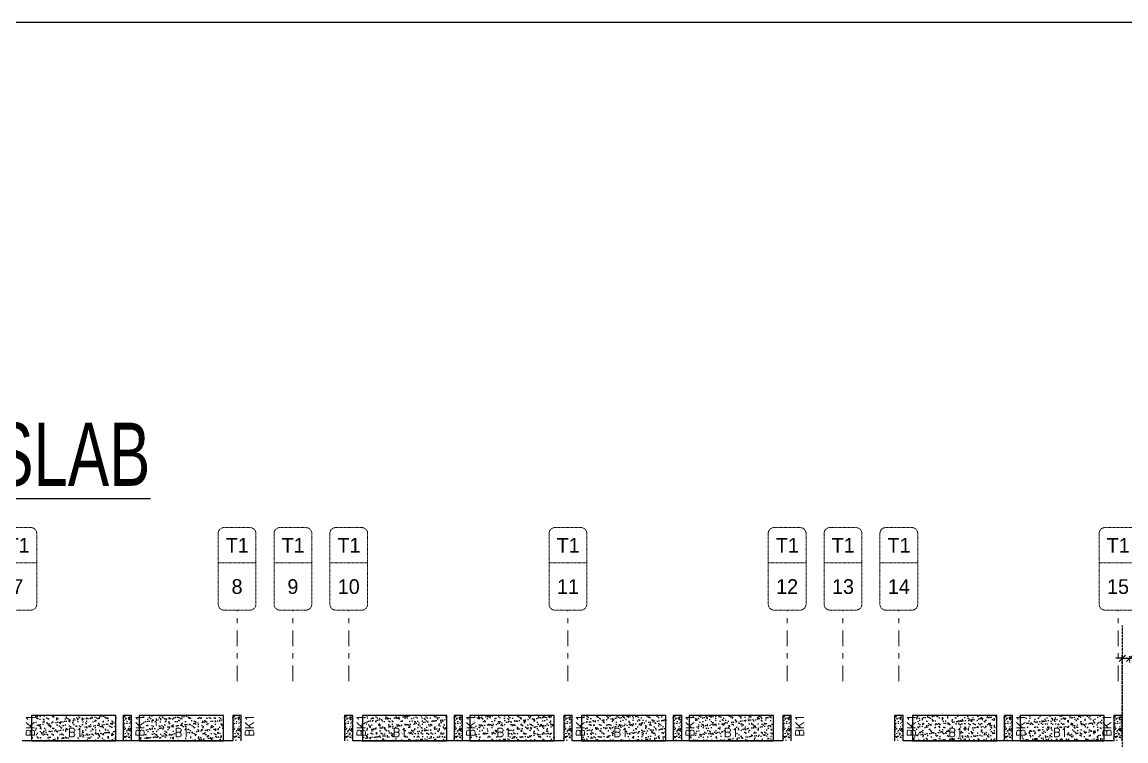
# Model space of a CAD drawing. Header units: millimetres. Extents: x 1078357 to 2594950, y -4969473 to -4636555.
# Drawn here: x 1487949 to 1514137, y -4654058 to -4636994 of the extents above; entities that cross this region are included whole.
import ezdxf
from ezdxf.enums import TextEntityAlignment as Align

# ---------------------------------------------------------------- set-up
doc = ezdxf.new("R2010")
doc.units = ezdxf.units.MM
doc.header["$PDMODE"] = 35
for name, pattern in [('CENTER', [2, 1.25, -0.25, 0.25, -0.25]), ('CONTINOUS', [0]), ('DGN STYLE 7', [8.34, 3.75, -1.67, 1.25, -1.67]), ('DOT', [0.25, 0, -0.25]), ('HIDDEN', [0.375, 0.25, -0.125]), ('New Retail block$0$CONTINOUS', [0])]:
    doc.linetypes.add(name, pattern=pattern)
doc.layers.get('0').update_dxf_attribs({"lineweight": 0})
doc.layers.get('Defpoints').update_dxf_attribs({"lineweight": 0})
for name, color, linetype, lineweight in [('A-_ANOTDIMA_D-', 6, 'Continuous', 13), ('A-_ANOTGRID_E-', 8, 'DGN STYLE 7', 13), ('Boundary', 40, 'Continuous', 30), ('GRID LINE', 8, 'Continuous', 0), ('HATCH', 8, 'Continuous', 30), ('S-NON STR RCC WALL', 8, 'Continuous', 0)]:
    doc.layers.add(name, color=color, linetype=linetype, lineweight=lineweight)
for name, color, linetype in [('B-200x650', 241, 'HIDDEN'), ('EXPANSION JOINT', 10, 'HIDDEN'), ('EXPANTION JOINT', 240, 'Continuous'), ('S TEXT', 7, 'Continuous'), ('S-PROJECTION', 54, 'New Retail block$0$CONTINOUS')]:
    doc.layers.add(name, color=color, linetype=linetype)
doc.styles.add('Roman', font='romans')
doc.styles.add('ROMANS', font='romans.shx', dxfattribs={"width": 0.85})
doc.styles.add('SANSSERIF', font='sas_____.pfb')
doc.styles.get("Standard").update_dxf_attribs({"font": 'Adani Regular.ttf', "height": 500})
doc.dimstyles.new('HARESH', dxfattribs={"dimtxt": 150, "dimasz": 75, "dimexe": 0, "dimexo": 0, "dimgap": 25, "dimtad": 1, "dimdec": 0, "dimdsep": 46, "dimtxsty": 'Roman', "dimblk": 'OBLIQUE', "dimcen": 225, "dimdle": 25, "dimclrd": 2, "dimclre": 2, "dimclrt": 7, "dimadec": 8, "dimazin": 1, "dimtfac": 1, "dimtdec": 0, "dimtmove": 0, "dimatfit": 0, "dimfxl": 1, "dimlwd": -1, "dimlwe": -1, "dimarcsym": 0})

# ---------------------------------------------------------------- blocks, each defined once
blk = doc.blocks.new('_Oblique')
at = {"color": 0, "linetype": 'ByBlock', "lineweight": -2}
blk.add_line((-0.5, -0.5), (0.5, 0.5), dxfattribs=at)
blk = doc.blocks.new('*D1141')
at = {"layer": 'Defpoints', "color": 0, "linetype": 'CONTINOUS', "ltscale": 0.5, "transparency": 16777216}
for p in [(1514225, -4652044, 3), (1514225, -4652095), (1514050, -4654058, 0)]:
    blk.add_point(p, dxfattribs=at)
at = {"layer": 'EXPANTION JOINT', "color": 2, "linetype": 'DOT', "ltscale": 0.5, "transparency": 16777216}
for p, q in [((1514050, -4654058), (1514050, -4651995)), ((1514225, -4652044), (1514225, -4652195))]:
    blk.add_line(p, q, dxfattribs=at)
at = {"layer": 'EXPANTION JOINT', "color": 2, "linetype": 'CONTINOUS', "ltscale": 0.5, "transparency": 16777216}
for p, q in [((1514050, -4652095), (1513900, -4652095)), ((1514050, -4652095), (1514225, -4652095)), ((1514225, -4652095), (1517589, -4652095))]:
    blk.add_line(p, q, dxfattribs=at)
at = {"layer": 'EXPANTION JOINT', "color": 2, "linetype": 'CONTINOUS', "ltscale": 0.5, "transparency": 16777216, "xscale": 150, "yscale": 150, "zscale": 150}
blk.add_blockref('_Oblique', (1514050, -4652095), dxfattribs=at)
at = {"layer": 'EXPANTION JOINT', "color": 2, "linetype": 'CONTINOUS', "ltscale": 0.5, "transparency": 16777216, "xscale": 150, "yscale": 150, "zscale": 150, "rotation": 180}
blk.add_blockref('_Oblique', (1514225, -4652095), dxfattribs=at)
at = {"layer": 'EXPANTION JOINT', "color": 7, "linetype": 'CONTINOUS', "ltscale": 0.5, "transparency": 16777216, "char_height": 225, "attachment_point": 5, "style": 'Roman'}
for s, insert in [('175mm', (1516057, -4651907)), ('EXPANSION JOINT ', (1516057, -4652282))]:
    blk.add_mtext(s, dxfattribs=dict(at, insert=insert))
blk = doc.blocks.new('*D1142')
at = {"layer": 'Defpoints', "color": 0, "linetype": 'CONTINOUS', "ltscale": 0.5, "transparency": 16777216}
for p in [(1514225, -4652044, 3), (1514225, -4652095), (1514050, -4654058, 0)]:
    blk.add_point(p, dxfattribs=at)
at = {"layer": 'EXPANTION JOINT', "color": 2, "linetype": 'DOT', "ltscale": 0.5, "transparency": 16777216}
for p, q in [((1514050, -4654058), (1514050, -4651995)), ((1514225, -4652044), (1514225, -4652195))]:
    blk.add_line(p, q, dxfattribs=at)
at = {"layer": 'EXPANTION JOINT', "color": 2, "linetype": 'CONTINOUS', "ltscale": 0.5, "transparency": 16777216}
for p, q in [((1514050, -4652095), (1513900, -4652095)), ((1514050, -4652095), (1514225, -4652095)), ((1514225, -4652095), (1517589, -4652095))]:
    blk.add_line(p, q, dxfattribs=at)
at = {"layer": 'EXPANTION JOINT', "color": 2, "linetype": 'CONTINOUS', "ltscale": 0.5, "transparency": 16777216, "xscale": 150, "yscale": 150, "zscale": 150}
blk.add_blockref('_Oblique', (1514050, -4652095), dxfattribs=at)
at = {"layer": 'EXPANTION JOINT', "color": 2, "linetype": 'CONTINOUS', "ltscale": 0.5, "transparency": 16777216, "xscale": 150, "yscale": 150, "zscale": 150, "rotation": 180}
blk.add_blockref('_Oblique', (1514225, -4652095), dxfattribs=at)
at = {"layer": 'EXPANTION JOINT', "color": 7, "linetype": 'CONTINOUS', "ltscale": 0.5, "transparency": 16777216, "char_height": 225, "attachment_point": 5, "style": 'Roman'}
for s, insert in [('175mm', (1516057, -4651907)), ('EXPANSION JOINT ', (1516057, -4652282))]:
    blk.add_mtext(s, dxfattribs=dict(at, insert=insert))
blk = doc.blocks.new('Tower grid nomenclature-ex')
at = {"layer": 'A-_ANOTGRID_E-'}
blk.add_lwpolyline([(-1250, -600), (1750, -600, 0.414214), (2000, -350), (2000, 750, 0.414214), (1750, 1000), (-1250, 1000, 0.414214), (-1500, 750), (-1500, -350, 0.414214)], format="xyb", close=True, dxfattribs=at)
blk.add_lwpolyline([(0, 1000), (0, -600)], dxfattribs=at)
at = {"layer": 'A-_ANOTGRID_E-', "flags": 8}
for p in [(-1235, 400), (1788, 400)]:
    blk.add_attdef('GRID', text='', height=625, dxfattribs=at).set_placement(p, align=Align.MIDDLE_CENTER)
blk = doc.blocks.new('T1')
at = {"layer": 'GRID LINE', "linetype": 'DGN STYLE 7', "ltscale": 100, "elevation": 0}
for points in [[(63086, -31827), (63086, -30138)], [(64411, -31827), (64411, -30138)], [(65736, -31827), (65736, -30138)], [(70936, -31827), (70936, -30138)], [(76136, -31827), (76136, -30138)], [(77461, -31827), (77461, -30138)], [(78786, -31827), (78786, -30138)], [(83986, -31827), (83986, -30138)]]:
    blk.add_lwpolyline(points, dxfattribs=at)
at = {"layer": 'GRID LINE'}
ref = blk.add_blockref('Tower grid nomenclature-ex', (57774, -29018, 0), dxfattribs=dict(at, xscale=0.56, yscale=0.56, zscale=0.56, rotation=270))
ref.add_attrib('GRID', '7', dxfattribs={"layer": 'A-_ANOTGRID_E-', "height": 350}).set_placement((57886, -29578, 0), align=Align.MIDDLE_CENTER)
ref.add_attrib('GRID', 'T1', dxfattribs={"layer": 'A-_ANOTGRID_E-', "height": 350}).set_placement((57891, -28598, 0), align=Align.MIDDLE_CENTER)
ref = blk.add_blockref('Tower grid nomenclature-ex', (62974, -29018, 0), dxfattribs=dict(at, xscale=0.56, yscale=0.56, zscale=0.56, rotation=270))
ref.add_attrib('GRID', '8', dxfattribs={"layer": 'A-_ANOTGRID_E-', "height": 350}).set_placement((63086, -29578, 0), align=Align.MIDDLE_CENTER)
ref.add_attrib('GRID', 'T1', dxfattribs={"layer": 'A-_ANOTGRID_E-', "height": 350}).set_placement((63091, -28598, 0), align=Align.MIDDLE_CENTER)
ref = blk.add_blockref('Tower grid nomenclature-ex', (64299, -29018, 0), dxfattribs=dict(at, xscale=0.56, yscale=0.56, zscale=0.56, rotation=270))
ref.add_attrib('GRID', '9', dxfattribs={"layer": 'A-_ANOTGRID_E-', "height": 350}).set_placement((64411, -29578, 0), align=Align.MIDDLE_CENTER)
ref.add_attrib('GRID', 'T1', dxfattribs={"layer": 'A-_ANOTGRID_E-', "height": 350}).set_placement((64416, -28598, 0), align=Align.MIDDLE_CENTER)
ref = blk.add_blockref('Tower grid nomenclature-ex', (65624, -29018, 0), dxfattribs=dict(at, xscale=0.56, yscale=0.56, zscale=0.56, rotation=270))
ref.add_attrib('GRID', '10', dxfattribs={"layer": 'A-_ANOTGRID_E-', "height": 350}).set_placement((65736, -29578, 0), align=Align.MIDDLE_CENTER)
ref.add_attrib('GRID', 'T1', dxfattribs={"layer": 'A-_ANOTGRID_E-', "height": 350}).set_placement((65741, -28598, 0), align=Align.MIDDLE_CENTER)
ref = blk.add_blockref('Tower grid nomenclature-ex', (70824, -29018, 0), dxfattribs=dict(at, xscale=0.56, yscale=0.56, zscale=0.56, rotation=270))
ref.add_attrib('GRID', '11', dxfattribs={"layer": 'A-_ANOTGRID_E-', "height": 350}).set_placement((70936, -29578, 0), align=Align.MIDDLE_CENTER)
ref.add_attrib('GRID', 'T1', dxfattribs={"layer": 'A-_ANOTGRID_E-', "height": 350}).set_placement((70941, -28598, 0), align=Align.MIDDLE_CENTER)
ref = blk.add_blockref('Tower grid nomenclature-ex', (76024, -29018, 0), dxfattribs=dict(at, xscale=0.56, yscale=0.56, zscale=0.56, rotation=270))
ref.add_attrib('GRID', '12', dxfattribs={"layer": 'A-_ANOTGRID_E-', "height": 350}).set_placement((76136, -29578, 0), align=Align.MIDDLE_CENTER)
ref.add_attrib('GRID', 'T1', dxfattribs={"layer": 'A-_ANOTGRID_E-', "height": 350}).set_placement((76141, -28598, 0), align=Align.MIDDLE_CENTER)
ref = blk.add_blockref('Tower grid nomenclature-ex', (77349, -29018, 0), dxfattribs=dict(at, xscale=0.56, yscale=0.56, zscale=0.56, rotation=270))
ref.add_attrib('GRID', '13', dxfattribs={"layer": 'A-_ANOTGRID_E-', "height": 350}).set_placement((77461, -29578, 0), align=Align.MIDDLE_CENTER)
ref.add_attrib('GRID', 'T1', dxfattribs={"layer": 'A-_ANOTGRID_E-', "height": 350}).set_placement((77466, -28598, 0), align=Align.MIDDLE_CENTER)
ref = blk.add_blockref('Tower grid nomenclature-ex', (78674, -29018, 0), dxfattribs=dict(at, xscale=0.56, yscale=0.56, zscale=0.56, rotation=270))
ref.add_attrib('GRID', '14', dxfattribs={"layer": 'A-_ANOTGRID_E-', "height": 350}).set_placement((78786, -29578, 0), align=Align.MIDDLE_CENTER)
ref.add_attrib('GRID', 'T1', dxfattribs={"layer": 'A-_ANOTGRID_E-', "height": 350}).set_placement((78791, -28598, 0), align=Align.MIDDLE_CENTER)
ref = blk.add_blockref('Tower grid nomenclature-ex', (83874, -29018, 0), dxfattribs=dict(at, xscale=0.56, yscale=0.56, zscale=0.56, rotation=270))
ref.add_attrib('GRID', '15', dxfattribs={"layer": 'A-_ANOTGRID_E-', "height": 350}).set_placement((83986, -29578, 0), align=Align.MIDDLE_CENTER)
ref.add_attrib('GRID', 'T1', dxfattribs={"layer": 'A-_ANOTGRID_E-', "height": 350}).set_placement((83991, -28598, 0), align=Align.MIDDLE_CENTER)

msp = doc.modelspace()

# ---------------------------------------------------------------- hatches: boundary and pattern name
at = {"layer": 'HATCH'}
h = msp.add_hatch(dxfattribs=at)
h.set_pattern_fill('AR-SAND', color=8, scale=3, angle=179.97015)
h.set_pattern_definition([(37.4701541, (-1375933.95, 9333512.38), (-4.7236114, 146.8264517), [0, -115.824, 0, -129.54, 0, -123.825]), (7.4701541, (-1375933.95, 9333512.38), (134.9689868, 214.9772528), [0, -62.484, 0, -104.394, 0, -40.005]), (327.4701541, (-1376027.68, 9333512.43), (237.2979035, 0.3075449), [0, -38.1, 0, -137.16, 0, -179.07]), (317.4701541, (-1376027.68, 9333512.43), (229.1017424, 66.759465), [0, -19.05, 0, -89.916, 0, -102.87])])
h.paths.add_polyline_path([(1490174.6, -4653457.9), (1488174.6, -4653457.9), (1488174.6, -4654057.9), (1490174.6, -4654057.9)])
h = msp.add_hatch(dxfattribs=at)
h.set_pattern_fill('AR-SAND', color=8, scale=3, angle=179.97015)
h.set_pattern_definition([(37.4701541, (-1378483.95, 9333512.38), (-4.7236114, 146.8264517), [0, -115.824, 0, -129.54, 0, -123.825]), (7.4701541, (-1378483.95, 9333512.38), (134.9689868, 214.9772528), [0, -62.484, 0, -104.394, 0, -40.005]), (327.4701541, (-1378577.68, 9333512.43), (237.2979035, 0.3075449), [0, -38.1, 0, -137.16, 0, -179.07]), (317.4701541, (-1378577.68, 9333512.43), (229.1017424, 66.759465), [0, -19.05, 0, -89.916, 0, -102.87])])
h.paths.add_polyline_path([(1492724.6, -4653457.9), (1490724.6, -4653457.9), (1490724.6, -4654057.9), (1492724.6, -4654057.9)])
h = msp.add_hatch(dxfattribs=at)
h.set_pattern_fill('AR-SAND', color=8, scale=3, angle=179.97015)
h.set_pattern_definition([(37.4701541, (-1383783.95, 9333512.38), (-4.7236114, 146.8264517), [0, -115.824, 0, -129.54, 0, -123.825]), (7.4701541, (-1383783.95, 9333512.38), (134.9689868, 214.9772528), [0, -62.484, 0, -104.394, 0, -40.005]), (327.4701541, (-1383877.68, 9333512.43), (237.2979035, 0.3075449), [0, -38.1, 0, -137.16, 0, -179.07]), (317.4701541, (-1383877.68, 9333512.43), (229.1017424, 66.759465), [0, -19.05, 0, -89.916, 0, -102.87])])
h.paths.add_polyline_path([(1498024.6, -4653457.9), (1496024.6, -4653457.9), (1496024.6, -4654057.9), (1498024.6, -4654057.9)])
h = msp.add_hatch(dxfattribs=at)
h.set_pattern_fill('AR-SAND', color=8, scale=3, angle=179.97015)
h.set_pattern_definition([(37.4701541, (-1386333.95, 9333512.38), (-4.7236114, 146.8264517), [0, -115.824, 0, -129.54, 0, -123.825]), (7.4701541, (-1386333.95, 9333512.38), (134.9689868, 214.9772528), [0, -62.484, 0, -104.394, 0, -40.005]), (327.4701541, (-1386427.68, 9333512.43), (237.2979035, 0.3075449), [0, -38.1, 0, -137.16, 0, -179.07]), (317.4701541, (-1386427.68, 9333512.43), (229.1017424, 66.759465), [0, -19.05, 0, -89.916, 0, -102.87])])
h.paths.add_polyline_path([(1500574.6, -4653457.9), (1498574.6, -4653457.9), (1498574.6, -4654057.9), (1500574.6, -4654057.9)])
h = msp.add_hatch(dxfattribs=at)
h.set_pattern_fill('AR-SAND', color=8, scale=3, angle=179.97015)
h.set_pattern_definition([(37.4701541, (-1388983.95, 9333512.38), (-4.7236114, 146.8264517), [0, -115.824, 0, -129.54, 0, -123.825]), (7.4701541, (-1388983.95, 9333512.38), (134.9689868, 214.9772528), [0, -62.484, 0, -104.394, 0, -40.005]), (327.4701541, (-1389077.68, 9333512.43), (237.2979035, 0.3075449), [0, -38.1, 0, -137.16, 0, -179.07]), (317.4701541, (-1389077.68, 9333512.43), (229.1017424, 66.759465), [0, -19.05, 0, -89.916, 0, -102.87])])
h.paths.add_polyline_path([(1503224.6, -4653457.9), (1501224.6, -4653457.9), (1501224.6, -4654057.9), (1503224.6, -4654057.9)])
h = msp.add_hatch(dxfattribs=at)
h.set_pattern_fill('AR-SAND', color=8, scale=3, angle=179.97015)
h.set_pattern_definition([(37.4701541, (-1391533.95, 9333512.38), (-4.7236114, 146.8264517), [0, -115.824, 0, -129.54, 0, -123.825]), (7.4701541, (-1391533.95, 9333512.38), (134.9689868, 214.9772528), [0, -62.484, 0, -104.394, 0, -40.005]), (327.4701541, (-1391627.68, 9333512.43), (237.2979035, 0.3075449), [0, -38.1, 0, -137.16, 0, -179.07]), (317.4701541, (-1391627.68, 9333512.43), (229.1017424, 66.759465), [0, -19.05, 0, -89.916, 0, -102.87])])
h.paths.add_polyline_path([(1505774.6, -4653457.9), (1503774.6, -4653457.9), (1503774.6, -4654057.9), (1505774.6, -4654057.9)])
h = msp.add_hatch(dxfattribs=at)
h.set_pattern_fill('AR-SAND', color=8, scale=3, angle=179.97015)
h.set_pattern_definition([(37.4701541, (-1396833.95, 9333512.38), (-4.7236114, 146.8264517), [0, -115.824, 0, -129.54, 0, -123.825]), (7.4701541, (-1396833.95, 9333512.38), (134.9689868, 214.9772528), [0, -62.484, 0, -104.394, 0, -40.005]), (327.4701541, (-1396927.68, 9333512.43), (237.2979035, 0.3075449), [0, -38.1, 0, -137.16, 0, -179.07]), (317.4701541, (-1396927.68, 9333512.43), (229.1017424, 66.759465), [0, -19.05, 0, -89.916, 0, -102.87])])
h.paths.add_polyline_path([(1511074.6, -4653457.9), (1509074.6, -4653457.9), (1509074.6, -4654057.9), (1511074.6, -4654057.9)])
h = msp.add_hatch(dxfattribs=at)
h.set_pattern_fill('AR-SAND', color=8, scale=3, angle=179.97015)
h.set_pattern_definition([(37.4701541, (-1399383.95, 9333512.38), (-4.7236114, 146.8264517), [0, -115.824, 0, -129.54, 0, -123.825]), (7.4701541, (-1399383.95, 9333512.38), (134.9689868, 214.9772528), [0, -62.484, 0, -104.394, 0, -40.005]), (327.4701541, (-1399477.68, 9333512.43), (237.2979035, 0.3075449), [0, -38.1, 0, -137.16, 0, -179.07]), (317.4701541, (-1399477.68, 9333512.43), (229.1017424, 66.759465), [0, -19.05, 0, -89.916, 0, -102.87])])
h.paths.add_polyline_path([(1513624.6, -4653457.9), (1511624.6, -4653457.9), (1511624.6, -4654057.9), (1513624.6, -4654057.9)])
at = {"layer": 'S-NON STR RCC WALL'}
h = msp.add_hatch(dxfattribs=at)
h.set_pattern_fill('AR-CONC', color=256, angle=180)
h.set_pattern_definition([(50, (-7043495.4, 32901630.35), (182.184669, -15.93908554), [19.05, -209.55]), (355, (-7043495.4, 32901630.35), (-35.2434214, 191.0568452), [15.24, -167.6405842]), (100.4514447, (-7043480.22, 32901629.03), (146.9412471, 175.1177519), [16.1900088, -178.0902446]), (46.1842, (-7043495.4, 32901681.15), (271.0790409, -42.0423279), [28.575, -314.325]), (96.6355576, (-7043472.81, 32901677.65), (237.404134, 247.4261246), [24.2850231, -267.1356082]), (351.1841512, (-7043495.4, 32901681.15), (237.404134, 247.4261246), [22.859967, -251.459732]), (21, (-7043470, 32901668.45), (151.61439127, -102.2651982), [19.05, -209.55]), (326, (-7043470, 32901668.45), (61.80202835, 184.1879661), [15.24, -167.64]), (71.451445, (-7043457.37, 32901659.93), (213.4164193, 81.9227689), [16.1900088, -178.0899376]), (37.5, (-7043495.404, 32901630.353), (3.08860325, 84.55503887), [0, -165.608, 0, -170.18, 0, -168.275]), (7.5, (-7043495.4, 32901630.35), (66.8196625, 100.18057482), [0, -97.028, 0, -161.798, 0, -64.135]), (327.5, (-7043552.046, 32901630.35), (135.59059517, -5.72874399), [0, -63.5, 0, -198.12, 0, -262.89]), (317.5, (-7043577.45, 32901630.35), (148.1291814, 25.42649103), [0, -82.55, 0, -131.572, 0, -186.69])])
h.paths.add_polyline_path([(1490549.4, -4654057.8), (1490549.4, -4653457.8), (1490349.4, -4653457.8), (1490349.4, -4654057.8), (1490549.4, -4654057.8)], is_closed=False)
h = msp.add_hatch(dxfattribs=at)
h.set_pattern_fill('AR-CONC', color=256, angle=180)
h.set_pattern_definition([(50, (-7040895.4, 32901630.41), (182.184669, -15.93908554), [19.05, -209.55]), (355, (-7040895.4, 32901630.41), (-35.2434214, 191.0568452), [15.24, -167.6405842]), (100.4514447, (-7040880.22, 32901629.09), (146.9412471, 175.1177519), [16.1900088, -178.0902446]), (46.1842, (-7040895.4, 32901681.21), (271.0790409, -42.0423279), [28.575, -314.325]), (96.6355576, (-7040872.81, 32901677.7), (237.404134, 247.4261246), [24.2850231, -267.1356082]), (351.1841512, (-7040895.4, 32901681.21), (237.404134, 247.4261246), [22.859967, -251.459732]), (21, (-7040870, 32901668.51), (151.61439127, -102.2651982), [19.05, -209.55]), (326, (-7040870, 32901668.51), (61.80202835, 184.1879661), [15.24, -167.64]), (71.451445, (-7040857.37, 32901660), (213.4164193, 81.9227689), [16.1900088, -178.0899376]), (37.5, (-7040895.404, 32901630.414), (3.08860325, 84.55503887), [0, -165.608, 0, -170.18, 0, -168.275]), (7.5, (-7040895.4, 32901630.41), (66.8196625, 100.18057482), [0, -97.028, 0, -161.798, 0, -64.135]), (327.5, (-7040952.046, 32901630.414), (135.59059517, -5.72874399), [0, -63.5, 0, -198.12, 0, -262.89]), (317.5, (-7040977.45, 32901630.41), (148.1291814, 25.42649103), [0, -82.55, 0, -131.572, 0, -186.69])])
h.paths.add_polyline_path([(1493149.4, -4654057.8), (1493149.4, -4653457.8), (1492949.4, -4653457.8), (1492949.4, -4654057.8), (1493149.4, -4654057.8)], is_closed=False)
h = msp.add_hatch(dxfattribs=at)
h.set_pattern_fill('AR-CONC', color=256, angle=180)
h.set_pattern_definition([(50, (-7038245.4, 32901630.35), (182.184669, -15.93908554), [19.05, -209.55]), (355, (-7038245.4, 32901630.35), (-35.2434214, 191.0568452), [15.24, -167.6405842]), (100.4514447, (-7038230.22, 32901629.02), (146.9412471, 175.1177519), [16.1900088, -178.0902446]), (46.1842, (-7038245.4, 32901681.15), (271.0790409, -42.0423279), [28.575, -314.325]), (96.6355576, (-7038222.81, 32901677.64), (237.404134, 247.4261246), [24.2850231, -267.1356082]), (351.1841512, (-7038245.4, 32901681.15), (237.404134, 247.4261246), [22.859967, -251.459732]), (21, (-7038220, 32901668.45), (151.61439127, -102.2651982), [19.05, -209.55]), (326, (-7038220, 32901668.45), (61.80202835, 184.1879661), [15.24, -167.64]), (71.451445, (-7038207.37, 32901659.93), (213.4164193, 81.9227689), [16.1900088, -178.0899376]), (37.5, (-7038245.404, 32901630.35), (3.08860325, 84.55503887), [0, -165.608, 0, -170.18, 0, -168.275]), (7.5, (-7038245.4, 32901630.35), (66.8196625, 100.18057482), [0, -97.028, 0, -161.798, 0, -64.135]), (327.5, (-7038302.046, 32901630.35), (135.59059517, -5.72874399), [0, -63.5, 0, -198.12, 0, -262.89]), (317.5, (-7038327.45, 32901630.35), (148.1291814, 25.42649103), [0, -82.55, 0, -131.572, 0, -186.69])])
h.paths.add_polyline_path([(1495799.4, -4654057.8), (1495799.4, -4653457.9), (1495599.4, -4653457.9), (1495599.4, -4654057.9), (1495799.4, -4654057.9)], is_closed=False)
h = msp.add_hatch(dxfattribs=at)
h.set_pattern_fill('AR-CONC', color=256, angle=180)
h.set_pattern_definition([(50, (-7035645.4, 32901630.35), (182.184669, -15.93908554), [19.05, -209.55]), (355, (-7035645.4, 32901630.35), (-35.2434214, 191.0568452), [15.24, -167.6405842]), (100.4514447, (-7035630.22, 32901629.03), (146.9412471, 175.1177519), [16.1900088, -178.0902446]), (46.1842, (-7035645.4, 32901681.15), (271.0790409, -42.0423279), [28.575, -314.325]), (96.6355576, (-7035622.81, 32901677.65), (237.404134, 247.4261246), [24.2850231, -267.1356082]), (351.1841512, (-7035645.4, 32901681.15), (237.404134, 247.4261246), [22.859967, -251.459732]), (21, (-7035620, 32901668.45), (151.61439127, -102.2651982), [19.05, -209.55]), (326, (-7035620, 32901668.45), (61.80202835, 184.1879661), [15.24, -167.64]), (71.451445, (-7035607.37, 32901659.93), (213.4164193, 81.9227689), [16.1900088, -178.0899376]), (37.5, (-7035645.404, 32901630.353), (3.08860325, 84.55503887), [0, -165.608, 0, -170.18, 0, -168.275]), (7.5, (-7035645.4, 32901630.35), (66.8196625, 100.18057482), [0, -97.028, 0, -161.798, 0, -64.135]), (327.5, (-7035702.046, 32901630.35), (135.59059517, -5.72874399), [0, -63.5, 0, -198.12, 0, -262.89]), (317.5, (-7035727.45, 32901630.35), (148.1291814, 25.42649103), [0, -82.55, 0, -131.572, 0, -186.69])])
h.paths.add_polyline_path([(1498399.4, -4654057.8), (1498399.4, -4653457.8), (1498199.4, -4653457.8), (1498199.4, -4654057.8), (1498399.4, -4654057.8)], is_closed=False)
h = msp.add_hatch(dxfattribs=at)
h.set_pattern_fill('AR-CONC', color=256, angle=180)
h.set_pattern_definition([(50, (-7033045.38, 32901630.35), (182.184669, -15.93908554), [19.05, -209.55]), (355, (-7033045.38, 32901630.35), (-35.2434214, 191.0568452), [15.24, -167.6405842]), (100.4514447, (-7033030.2, 32901629.02), (146.9412471, 175.1177519), [16.1900088, -178.0902446]), (46.1842, (-7033045.38, 32901681.15), (271.0790409, -42.0423279), [28.575, -314.325]), (96.6355576, (-7033022.8, 32901677.64), (237.404134, 247.4261246), [24.2850231, -267.1356082]), (351.1841512, (-7033045.38, 32901681.15), (237.404134, 247.4261246), [22.859967, -251.459732]), (21, (-7033019.98, 32901668.45), (151.61439127, -102.2651982), [19.05, -209.55]), (326, (-7033019.98, 32901668.45), (61.80202835, 184.1879661), [15.24, -167.64]), (71.451445, (-7033007.35, 32901659.93), (213.4164193, 81.9227689), [16.1900088, -178.0899376]), (37.5, (-7033045.384, 32901630.35), (3.08860325, 84.55503887), [0, -165.608, 0, -170.18, 0, -168.275]), (7.5, (-7033045.38, 32901630.35), (66.8196625, 100.18057482), [0, -97.028, 0, -161.798, 0, -64.135]), (327.5, (-7033102.026, 32901630.35), (135.59059517, -5.72874399), [0, -63.5, 0, -198.12, 0, -262.89]), (317.5, (-7033127.43, 32901630.35), (148.1291814, 25.42649103), [0, -82.55, 0, -131.572, 0, -186.69])])
h.paths.add_polyline_path([(1500999.4, -4654057.8), (1500999.4, -4653457.9), (1500799.4, -4653457.9), (1500799.4, -4654057.9), (1500999.4, -4654057.9)], is_closed=False)
h = msp.add_hatch(dxfattribs=at)
h.set_pattern_fill('AR-CONC', color=256, angle=180)
h.set_pattern_definition([(50, (-7030445.38, 32901630.35), (182.184669, -15.93908554), [19.05, -209.55]), (355, (-7030445.38, 32901630.35), (-35.2434214, 191.0568452), [15.24, -167.6405842]), (100.4514447, (-7030430.2, 32901629.02), (146.9412471, 175.1177519), [16.1900088, -178.0902446]), (46.1842, (-7030445.38, 32901681.15), (271.0790409, -42.0423279), [28.575, -314.325]), (96.6355576, (-7030422.8, 32901677.64), (237.404134, 247.4261246), [24.2850231, -267.1356082]), (351.1841512, (-7030445.38, 32901681.15), (237.404134, 247.4261246), [22.859967, -251.459732]), (21, (-7030419.98, 32901668.45), (151.61439127, -102.2651982), [19.05, -209.55]), (326, (-7030419.98, 32901668.45), (61.80202835, 184.1879661), [15.24, -167.64]), (71.451445, (-7030407.35, 32901659.93), (213.4164193, 81.9227689), [16.1900088, -178.0899376]), (37.5, (-7030445.384, 32901630.35), (3.08860325, 84.55503887), [0, -165.608, 0, -170.18, 0, -168.275]), (7.5, (-7030445.38, 32901630.35), (66.8196625, 100.18057482), [0, -97.028, 0, -161.798, 0, -64.135]), (327.5, (-7030502.026, 32901630.35), (135.59059517, -5.72874399), [0, -63.5, 0, -198.12, 0, -262.89]), (317.5, (-7030527.43, 32901630.35), (148.1291814, 25.42649103), [0, -82.55, 0, -131.572, 0, -186.69])])
h.paths.add_polyline_path([(1503599.4, -4654057.8), (1503599.4, -4653457.9), (1503399.4, -4653457.9), (1503399.4, -4654057.9), (1503599.4, -4654057.9)], is_closed=False)
h = msp.add_hatch(dxfattribs=at)
h.set_pattern_fill('AR-CONC', color=256, angle=180)
h.set_pattern_definition([(50, (-7027845.38, 32901630.35), (182.184669, -15.93908554), [19.05, -209.55]), (355, (-7027845.38, 32901630.35), (-35.2434214, 191.0568452), [15.24, -167.6405842]), (100.4514447, (-7027830.2, 32901629.02), (146.9412471, 175.1177519), [16.1900088, -178.0902446]), (46.1842, (-7027845.38, 32901681.15), (271.0790409, -42.0423279), [28.575, -314.325]), (96.6355576, (-7027822.8, 32901677.64), (237.404134, 247.4261246), [24.2850231, -267.1356082]), (351.1841512, (-7027845.38, 32901681.15), (237.404134, 247.4261246), [22.859967, -251.459732]), (21, (-7027819.98, 32901668.45), (151.61439127, -102.2651982), [19.05, -209.55]), (326, (-7027819.98, 32901668.45), (61.80202835, 184.1879661), [15.24, -167.64]), (71.451445, (-7027807.35, 32901659.93), (213.4164193, 81.9227689), [16.1900088, -178.0899376]), (37.5, (-7027845.384, 32901630.35), (3.08860325, 84.55503887), [0, -165.608, 0, -170.18, 0, -168.275]), (7.5, (-7027845.38, 32901630.35), (66.8196625, 100.18057482), [0, -97.028, 0, -161.798, 0, -64.135]), (327.5, (-7027902.026, 32901630.35), (135.59059517, -5.72874399), [0, -63.5, 0, -198.12, 0, -262.89]), (317.5, (-7027927.43, 32901630.35), (148.1291814, 25.42649103), [0, -82.55, 0, -131.572, 0, -186.69])])
h.paths.add_polyline_path([(1506199.4, -4654057.8), (1506199.4, -4653457.9), (1505999.4, -4653457.9), (1505999.4, -4654057.9), (1506199.4, -4654057.9)], is_closed=False)
h = msp.add_hatch(dxfattribs=at)
h.set_pattern_fill('AR-CONC', color=256, angle=180)
h.set_pattern_definition([(50, (-7025195.4, 32901630.35), (182.184669, -15.93908554), [19.05, -209.55]), (355, (-7025195.4, 32901630.35), (-35.2434214, 191.0568452), [15.24, -167.6405842]), (100.4514447, (-7025180.22, 32901629.02), (146.9412471, 175.1177519), [16.1900088, -178.0902446]), (46.1842, (-7025195.4, 32901681.15), (271.0790409, -42.0423279), [28.575, -314.325]), (96.6355576, (-7025172.81, 32901677.64), (237.404134, 247.4261246), [24.2850231, -267.1356082]), (351.1841512, (-7025195.4, 32901681.15), (237.404134, 247.4261246), [22.859967, -251.459732]), (21, (-7025170, 32901668.45), (151.61439127, -102.2651982), [19.05, -209.55]), (326, (-7025170, 32901668.45), (61.80202835, 184.1879661), [15.24, -167.64]), (71.451445, (-7025157.37, 32901659.93), (213.4164193, 81.9227689), [16.1900088, -178.0899376]), (37.5, (-7025195.404, 32901630.35), (3.08860325, 84.55503887), [0, -165.608, 0, -170.18, 0, -168.275]), (7.5, (-7025195.4, 32901630.35), (66.8196625, 100.18057482), [0, -97.028, 0, -161.798, 0, -64.135]), (327.5, (-7025252.046, 32901630.35), (135.59059517, -5.72874399), [0, -63.5, 0, -198.12, 0, -262.89]), (317.5, (-7025277.45, 32901630.35), (148.1291814, 25.42649103), [0, -82.55, 0, -131.572, 0, -186.69])])
h.paths.add_polyline_path([(1508849.4, -4654057.8), (1508849.4, -4653457.9), (1508649.4, -4653457.9), (1508649.4, -4654057.9), (1508849.4, -4654057.9)], is_closed=False)
h = msp.add_hatch(dxfattribs=at)
h.set_pattern_fill('AR-CONC', color=256, angle=180)
h.set_pattern_definition([(50, (-7022595.4, 32901630.35), (182.184669, -15.93908554), [19.05, -209.55]), (355, (-7022595.4, 32901630.35), (-35.2434214, 191.0568452), [15.24, -167.6405842]), (100.4514447, (-7022580.22, 32901629.03), (146.9412471, 175.1177519), [16.1900088, -178.0902446]), (46.1842, (-7022595.4, 32901681.15), (271.0790409, -42.0423279), [28.575, -314.325]), (96.6355576, (-7022572.81, 32901677.65), (237.404134, 247.4261246), [24.2850231, -267.1356082]), (351.1841512, (-7022595.4, 32901681.15), (237.404134, 247.4261246), [22.859967, -251.459732]), (21, (-7022570, 32901668.45), (151.61439127, -102.2651982), [19.05, -209.55]), (326, (-7022570, 32901668.45), (61.80202835, 184.1879661), [15.24, -167.64]), (71.451445, (-7022557.37, 32901659.93), (213.4164193, 81.9227689), [16.1900088, -178.0899376]), (37.5, (-7022595.404, 32901630.353), (3.08860325, 84.55503887), [0, -165.608, 0, -170.18, 0, -168.275]), (7.5, (-7022595.4, 32901630.35), (66.8196625, 100.18057482), [0, -97.028, 0, -161.798, 0, -64.135]), (327.5, (-7022652.046, 32901630.353), (135.59059517, -5.72874399), [0, -63.5, 0, -198.12, 0, -262.89]), (317.5, (-7022677.45, 32901630.35), (148.1291814, 25.42649103), [0, -82.55, 0, -131.572, 0, -186.69])])
h.paths.add_polyline_path([(1511449.4, -4654057.8), (1511449.4, -4653457.8), (1511249.4, -4653457.8), (1511249.4, -4654057.8), (1511449.4, -4654057.8)], is_closed=False)
h = msp.add_hatch(dxfattribs=at)
h.set_pattern_fill('AR-CONC', color=256, angle=180)
h.set_pattern_definition([(50, (-7019995.4, 32901630.35), (182.184669, -15.93908554), [19.05, -209.55]), (355, (-7019995.4, 32901630.35), (-35.2434214, 191.0568452), [15.24, -167.6405842]), (100.4514447, (-7019980.22, 32901629.02), (146.9412471, 175.1177519), [16.1900088, -178.0902446]), (46.1842, (-7019995.4, 32901681.15), (271.0790409, -42.0423279), [28.575, -314.325]), (96.6355576, (-7019972.81, 32901677.64), (237.404134, 247.4261246), [24.2850231, -267.1356082]), (351.1841512, (-7019995.4, 32901681.15), (237.404134, 247.4261246), [22.859967, -251.459732]), (21, (-7019970, 32901668.45), (151.61439127, -102.2651982), [19.05, -209.55]), (326, (-7019970, 32901668.45), (61.80202835, 184.1879661), [15.24, -167.64]), (71.451445, (-7019957.37, 32901659.93), (213.4164193, 81.9227689), [16.1900088, -178.0899376]), (37.5, (-7019995.404, 32901630.35), (3.08860325, 84.55503887), [0, -165.608, 0, -170.18, 0, -168.275]), (7.5, (-7019995.4, 32901630.35), (66.8196625, 100.18057482), [0, -97.028, 0, -161.798, 0, -64.135]), (327.5, (-7020052.046, 32901630.35), (135.59059517, -5.72874399), [0, -63.5, 0, -198.12, 0, -262.89]), (317.5, (-7020077.45, 32901630.35), (148.1291814, 25.42649103), [0, -82.55, 0, -131.572, 0, -186.69])])
h.paths.add_polyline_path([(1514049.4, -4654057.8), (1514049.4, -4653457.9), (1513849.4, -4653457.9), (1513849.4, -4654057.9), (1514049.4, -4654057.9)], is_closed=False)

# ---------------------------------------------------------------- linework, layer by layer
at = {"layer": 'B-200x650', "linetype": 'CONTINOUS', "ltscale": 700}
for p, q in [((1490549.4, -4653457.8, 0), (1490349.4, -4653457.8, 0)), ((1490349.4, -4653457.8, 0), (1490349.4, -4654057.8)), ((1490549.4, -4654057.8), (1490549.4, -4653457.8, 0)), ((1493149.4, -4653457.8), (1492949.4, -4653457.8)), ((1492949.4, -4653457.8), (1492949.4, -4654057.8, 0)), ((1493149.4, -4654057.8, 0), (1493149.4, -4653457.8)), ((1495799.4, -4653457.9, 0), (1495599.4, -4653457.9, 0)), ((1495599.4, -4653457.9, 0), (1495599.4, -4654057.9)), ((1495799.4, -4654057.9), (1495799.4, -4653457.9, 0)), ((1498399.4, -4653457.8, 0), (1498199.4, -4653457.8, 0)), ((1498199.4, -4653457.8, 0), (1498199.4, -4654057.8)), ((1498399.4, -4654057.8), (1498399.4, -4653457.8, 0)), ((1500999.4, -4653457.9, 0), (1500799.4, -4653457.9, 0)), ((1500799.4, -4653457.9, 0), (1500799.4, -4654057.9)), ((1500999.4, -4654057.9), (1500999.4, -4653457.9, 0)), ((1503599.4, -4653457.8, 0), (1503399.4, -4653457.8, 0)), ((1503399.4, -4653457.8, 0), (1503399.4, -4654057.8)), ((1503599.4, -4654057.8), (1503599.4, -4653457.8, 0)), ((1506199.4, -4653457.8), (1505999.4, -4653457.8)), ((1505999.4, -4653457.8), (1505999.4, -4654057.8, 0)), ((1506199.4, -4654057.8, 0), (1506199.4, -4653457.8)), ((1508849.4, -4653457.9, 0), (1508649.4, -4653457.9, 0)), ((1508649.4, -4653457.9, 0), (1508649.4, -4654057.9)), ((1508849.4, -4654057.9), (1508849.4, -4653457.9, 0)), ((1511449.4, -4653457.8, 0), (1511249.4, -4653457.8, 0)), ((1511249.4, -4653457.8, 0), (1511249.4, -4654057.8)), ((1511449.4, -4654057.8), (1511449.4, -4653457.8, 0)), ((1514049.4, -4653457.9, 0), (1513849.4, -4653457.9, 0)), ((1513849.4, -4653457.9, 0), (1513849.4, -4654057.9)), ((1514049.4, -4654057.9), (1514049.4, -4653457.9, 0)), ((1492949.6, -4654057.9, 0), (1487949.6, -4654057.9, 0)), ((1500799.6, -4654057.9, 0), (1495799.6, -4654057.9, 0)), ((1505999.6, -4654057.9, 0), (1500999.6, -4654057.9, 0)), ((1513849.6, -4654057.9, 0), (1508849.6, -4654057.9, 0))]:
    msp.add_line(p, q, dxfattribs=at)
at = {"layer": 'Boundary', "ltscale": 700, "elevation": 0}
msp.add_lwpolyline([(1460145.6, -4636994.1), (1565500.1, -4636994.1), (1565500.1, -4682180.2), (1460145.6, -4682180.2)], close=True, dxfattribs=at)
at = {"layer": 'EXPANSION JOINT'}
msp.add_line((1514049.6, -4651317.9, 0), (1514049.6, -4671650.4, 0), dxfattribs=at)
msp.add_line((1514049.6, -4651317.9, 0), (1514049.6, -4671650.4, 0), dxfattribs=at)
at = {"layer": 'S-PROJECTION', "elevation": 0}
for points in [[(1490174.6, -4653457.9), (1488174.6, -4653457.9), (1488174.6, -4654057.9), (1490174.6, -4654057.9)], [(1492724.6, -4653457.9), (1490724.6, -4653457.9), (1490724.6, -4654057.9), (1492724.6, -4654057.9)], [(1498024.6, -4653457.9), (1496024.6, -4653457.9), (1496024.6, -4654057.9), (1498024.6, -4654057.9)], [(1500574.6, -4653457.9), (1498574.6, -4653457.9), (1498574.6, -4654057.9), (1500574.6, -4654057.9)], [(1503224.6, -4653457.9), (1501224.6, -4653457.9), (1501224.6, -4654057.9), (1503224.6, -4654057.9)], [(1505774.6, -4653457.9), (1503774.6, -4653457.9), (1503774.6, -4654057.9), (1505774.6, -4654057.9)], [(1511074.6, -4653457.9), (1509074.6, -4653457.9), (1509074.6, -4654057.9), (1511074.6, -4654057.9)], [(1513624.6, -4653457.9), (1511624.6, -4653457.9), (1511624.6, -4654057.9), (1513624.6, -4654057.9)]]:
    msp.add_lwpolyline(points, close=True, dxfattribs=at)

# ---------------------------------------------------------------- block references
at = {"layer": 'A-_ANOTDIMA_D-', "color": 2, "linetype": 'CENTER', "ltscale": 700}
msp.add_blockref('T1', (1429963.8, -4620815.2, 0), dxfattribs=at)

# ---------------------------------------------------------------- texts
at = {"layer": 'B-200x650', "linetype": 'CONTINOUS', "ltscale": 700, "style": 'ROMANS'}
for p in [(1488245, -4653957.4, 50), (1490845, -4653957.5, 50), (1493445, -4653957.4, 50), (1496095, -4653957.5, 50), (1498695, -4653957.5, 50), (1501295, -4653957.5, 50), (1503895, -4653957.5, 50), (1506495, -4653957.4, 50), (1509145, -4653957.5, 50), (1511745, -4653957.5, 50), (1513786.6, -4653957.5, 50)]:
    msp.add_text('BK1', height=200, rotation=90, dxfattribs=at).set_placement(p)
at = {"layer": 'B-200x650', "linetype": 'HIDDEN', "ltscale": 500, "style": 'ROMANS'}
for p in [(1489043.9, -4653957.5, -2.7), (1491567.6, -4653957.5, -2.7), (1496741.2, -4653957.5, -2.7), (1499205.5, -4653957.5, -2.7), (1501981.4, -4653957.5, -2.7), (1504598.7, -4653957.5, -2.7), (1509922.2, -4653957.5, -2.7), (1512406.9, -4653957.5, -2.7)]:
    msp.add_text('B1', height=200, rotation=359.99906, dxfattribs=at).set_placement(p)
at = {"layer": 'S TEXT', "color": 1, "extrusion": (-1.33677e-08, 3.74197e-09, 1), "style": 'SANSSERIF', "width": 0.7}
msp.add_text('%%U(TOWER 1)- 4TH FLOOR ROOF SLAB', height=1500, dxfattribs=at).set_placement((1465405.2, -4648002.9, 0.2))

# ---------------------------------------------------------------- dimensions: what is measured, and where the dimension line sits
at = {"layer": 'EXPANTION JOINT', "linetype": 'CONTINOUS', "ltscale": 0.5}
for picture in ['*D1141', '*D1142']:
    dim = msp.add_linear_dim(base=(1514224.6, -4652094.6, -2.8), p1=(1514049.7, -4654057.5, -2.8), p2=(1514224.6, -4652044.2, 0), text='175mm\\XEXPANSION JOINT ', dimstyle='HARESH', override={"dimtxt": 225, "dimasz": 150, "dimexe": 100, "dimgap": 75, "dimtxsty": 'Roman', "dimdle": 1, "dimfxl": 500, "dimarcsym": 1}, dxfattribs=at)
    dim.commit()
    dim.dimension.update_dxf_attribs({"geometry": picture, "text_midpoint": (1516056.7, -4652094.6, -2.8)})

doc.saveas('drawing.dxf')
